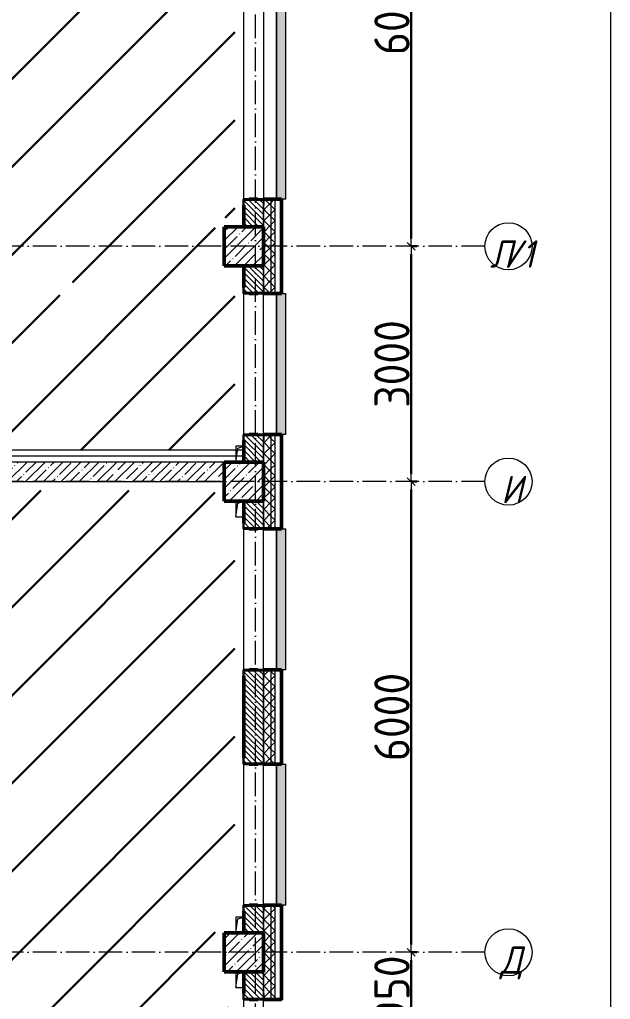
# Model space of a CAD drawing. Header units: millimetres. Extents: x -17017 to 628417, y -109036 to 199237.
# Drawn here: x 141404 to 148933, y 73445 to 85935 of the extents above; entities that cross this region are included whole.
import ezdxf

# ---------------------------------------------------------------- set-up
doc = ezdxf.new("R2010")
doc.units = ezdxf.units.MM
doc.linetypes.add('50_200_ШТРИХ_1Т_ш5_п1_п1_', pattern=[700, 500, -100, 0, -100])
for name, color, linetype, lineweight in [('3.1) ЖБ окна 1.2 м', 102, 'Continuous', 30), ('A-____-____-DIMS', 7, 'Continuous', 9), ('A-DETL-____-OTLN-4', 7, 'Continuous', 18), ('A-GENM-____-MCUT', 7, 'Continuous', 25), ('A-GENM-____-OTLN', 7, 'Continuous', 9), ('A-GENM-____-OTLN-1', 7, 'Continuous', 25), ('A-GLAZ-____-OTLN', 7, 'Continuous', 9), ('A-WALL-____-MCUT-1', 7, 'Continuous', 9), ('A-WALL-____-MCUT-2', 7, 'Continuous', 50), ('A-WALL-____-MCUT-3', 7, 'Continuous', 9), ('A-WALL-____-OTLN', 7, 'Continuous', 9), ('A-WALL-____-PATT-1', 7, 'Continuous', 9), ('A-WALL-FNSH-MCUT-1', 7, 'Continuous', 9), ('S-COLS-____-MCUT', 7, 'Continuous', 50), ('S-COLS-____-OTLN', 7, 'Continuous', 9), ('S-GRID-____-IDEN', 7, 'Continuous', 9), ('S-GRID-____-OTLN-1', 7, '50_200_ШТРИХ_1Т_ш5_п1_п1_', 9), ('стяжа', 7, 'Continuous', 30)]:
    doc.layers.add(name, color=color, linetype=linetype, lineweight=lineweight)
doc.layers.add('A-GLAZ-____-OTLN-1', color=7, linetype='Continuous', lineweight=9, true_color=0xc0c0c0)
doc.styles.add('ISOCPEUR_I', font='isocpeui.ttf', dxfattribs={"width": 0.9, "height": 2.5})
doc.styles.add('СПДС', font='isocpeur.ttf', dxfattribs={"width": 0.9})
doc.dimstyles.new('Размера А3', dxfattribs={"dimtxt": 200, "dimasz": 100, "dimexe": 70, "dimexo": 100, "dimgap": 20, "dimtad": 1, "dimdec": 0, "dimrnd": 10, "dimzin": 0, "dimdsep": 46, "dimtxsty": 'СПДС', "dimblk": 'ARROWHEAD_6', "dimcen": 1, "dimclrd": 256, "dimclre": 256, "dimclrt": 256, "dimazin": 0, "dimtfac": 1, "dimtdec": 0, "dimtmove": 2, "dimatfit": 3, "dimfxl": 1, "dimtolj": 1, "dimtzin": 0, "dimarcsym": 0})
pattern_1 = [(135, (43259.71, 63713.66), (-35.35534, -35.35534), [])]
pattern_2 = [(45, (43259.71, 63713.66), (-70.71068, 70.71068), []), (135, (43259.71, 63713.66), (-70.71068, -70.71068), [])]

# ---------------------------------------------------------------- blocks, each defined once
blk = doc.blocks.new('BSC_Колонна _Прямоугольная - 500х500-V24-АР1_План отверстий 2 этажа в осях 1-64_А-ГГ')
at = {"layer": 'S-COLS-____-OTLN'}
h = blk.add_hatch(dxfattribs=at)
h.set_pattern_fill('FP_53', color=256, style=0, pattern_type=2)
h.set_pattern_definition([(45, (-101000, -16331.04), (-114.04925, 114.04925), []), (45, (-100885.95, -16331.04), (-114.04925, 114.04925), [201.613, -40.323, 3.353, -36.97])])
h.paths.add_polyline_path([(-250, -250), (250, -250), (250, 250), (-250, 250), (-250, -115)], flags=0)
at = {"layer": 'S-COLS-____-MCUT'}
for p, q in [((250, 250), (-250, 250)), ((-250, 250), (-250, -250)), ((250, -250), (250, 250)), ((-250, -250), (250, -250))]:
    blk.add_line(p, q, dxfattribs=at)
blk = doc.blocks.new('BSC_Колонна _Прямоугольная - 500х500-V32-АР1_План отверстий 2 этажа в осях 1-64_А-ГГ')
at = {"layer": 'S-COLS-____-OTLN'}
h = blk.add_hatch(dxfattribs=at)
h.set_pattern_fill('FP_61', color=256, style=0, pattern_type=2)
h.set_pattern_definition([(45, (-101000, -19331.04), (-114.04925, 114.04925), []), (45, (-100885.95, -19331.04), (-114.04925, 114.04925), [201.613, -40.323, 3.353, -36.97])])
h.paths.add_polyline_path([(-250, -250), (250, -250), (250, 250), (-250, 250)], flags=0)
at = {"layer": 'S-COLS-____-MCUT'}
for p, q in [((250, 250), (-250, 250)), ((-250, 250), (-250, -250)), ((250, -250), (250, 250)), ((-250, -250), (250, -250))]:
    blk.add_line(p, q, dxfattribs=at)
blk = doc.blocks.new('BSC_Колонна _Прямоугольная - 500х500-V75-АР1_План отверстий 2 этажа в осях 1-64_А-ГГ')
at = {"layer": 'S-COLS-____-OTLN'}
h = blk.add_hatch(dxfattribs=at)
h.set_pattern_fill('FP_104', color=256, style=0, pattern_type=2)
h.set_pattern_definition([(45, (-101000, -10331.04), (-114.04925, 114.04925), []), (45, (-100885.95, -10331.04), (-114.04925, 114.04925), [201.613, -40.323, 3.353, -36.97])])
h.paths.add_polyline_path([(-250, -250), (250, -250), (250, 250), (-250, 250), (-250, -135)], flags=0)
at = {"layer": 'S-COLS-____-MCUT'}
for p, q in [((250, 250), (-250, 250)), ((-250, 250), (-250, -250)), ((250, -250), (250, 250)), ((-250, -250), (250, -250))]:
    blk.add_line(p, q, dxfattribs=at)
blk = doc.blocks.new('Фахверк_СКБ_Уголок - 250_2700-27497298-АР1_План отверстий 2 этажа в осях 1-64_А-ГГ')
at = {"layer": 'A-GENM-____-MCUT'}
for p, q in [((200, 181), (125, 181)), ((125, 181), (125, 106)), ((131, 106), (131, 175)), ((131, 175), (200, 175)), ((200, 175), (200, 181)), ((125, 106), (131, 106)), ((131, -6), (125, -6)), ((125, -6), (125, -81)), ((125, -81), (200, -81)), ((131, -75), (131, -6)), ((200, -75), (131, -75)), ((200, -81), (200, -75))]:
    blk.add_line(p, q, dxfattribs=at)
blk = doc.blocks.new('AR_Отверстие прямоугольное _в плите_ - AR_Отверстие прямоугольное _в плите_-V164-АР1_План отверстий 2 этажа в осях 1-64_А-ГГ')
at = {"layer": 'A-GENM-____-OTLN'}
for p, q in [((-50, 100), (-50, -100)), ((-50, -100), (-25, 75)), ((-25, 75), (50, 100)), ((-50, -100), (50, -100))]:
    blk.add_line(p, q, dxfattribs=at)
blk = doc.blocks.new('AR_Отверстие прямоугольное _в плите_ - AR_Отверстие прямоугольное _в плите_-V167-АР1_План отверстий 2 этажа в осях 1-64_А-ГГ')
at = {"layer": 'A-GENM-____-OTLN'}
for p, q in [((50, 100), (-50, 100)), ((-50, 100), (-50, -100)), ((-50, -100), (-25, 75)), ((-25, 75), (50, 100))]:
    blk.add_line(p, q, dxfattribs=at)
blk = doc.blocks.new('Отлив_СКБ - Отлив витража_120_НВФ-31885688-АР1_План отверстий 2 этажа в осях 1-64_А-ГГ')
at = {"layer": 'A-GLAZ-____-OTLN-1'}
for points in [[(4113, -2), (4800, -2), (4800, 0), (0, 0), (0, -2), (2345, -2)], [(4113, -120), (4800, -120), (4800, -2), (0, -2), (0, -120), (2345, -120)]]:
    blk.add_hatch(color=256, dxfattribs=at).paths.add_polyline_path(points, flags=0)
at = {"layer": 'A-GLAZ-____-OTLN'}
for p, q in [((0, 0), (4800, 0)), ((4800, -2), (0, -2)), ((0, -120), (0, -83)), ((0, -120), (4800, -120)), ((4800, -83), (4800, -120))]:
    blk.add_line(p, q, dxfattribs=at)
blk = doc.blocks.new('Отлив_СКБ - Отлив витража_120_НВФ-V194-АР1_План отверстий 2 этажа в осях 1-64_А-ГГ')
at = {"layer": 'A-GLAZ-____-OTLN-1'}
for points in [[(1800, -2), (1800, 0), (0, 0), (0, -2), (1544, -2)], [(1544, -120), (1800, -120), (1800, -2), (0, -2), (0, -120)]]:
    blk.add_hatch(color=256, dxfattribs=at).paths.add_polyline_path(points, flags=0)
at = {"layer": 'A-GLAZ-____-OTLN'}
for p, q in [((0, 0), (1800, 0)), ((1800, -2), (0, -2)), ((0, -120), (0, -83)), ((0, -120), (1800, -120)), ((1800, -83), (1800, -120))]:
    blk.add_line(p, q, dxfattribs=at)
blk = doc.blocks.new('Ось сетки - Круг_Ø6_00__ISO-2_5_0_9K_-25732049-АР1_План отверстий 2 этажа в осях 1-64_А-ГГ')
at = {"layer": 'S-GRID-____-IDEN'}
blk.add_circle((0, 0), 3, dxfattribs=at)
blk = doc.blocks.new('ARROWHEAD_6')
at = {"color": 0, "linetype": 'Continuous'}
for p, q in [((0, 0), (-1, 0)), ((-0.5, -0.5), (0.5, 0.5))]:
    blk.add_line(p, q, dxfattribs=at)
blk = doc.blocks.new('*D2696')
at = {"layer": 'A-____-____-DIMS', "lineweight": -2, "transparency": 16777216}
for p, q in [((87537, 469347), (87613, 469347)), ((87543, 468497), (87543, 469247)), ((87537, 468397), (87613, 468397))]:
    blk.add_line(p, q, dxfattribs=at)
at = {"layer": 'Defpoints', "color": 0, "transparency": 16777216}
for p in [(87437, 469347), (87543, 469347), (87437, 468397)]:
    blk.add_point(p, dxfattribs=at)
at = {"layer": 'A-____-____-DIMS', "lineweight": -2, "transparency": 16777216, "xscale": 100, "yscale": 100, "zscale": 100}
for p, rotation in [((87543, 469347), 90), ((87543, 468397), 270)]:
    blk.add_blockref('ARROWHEAD_6', p, dxfattribs=dict(at, rotation=rotation))
at = {"layer": 'A-____-____-DIMS', "transparency": 16777216, "insert": (87298, 468872), "char_height": 450, "attachment_point": 5, "rotation": 90, "style": 'СПДС'}
blk.add_mtext('\\A1;950', dxfattribs=at)
blk = doc.blocks.new('*D2697')
at = {"layer": 'A-____-____-DIMS', "lineweight": -2, "transparency": 16777216}
for p, q in [((87537, 475347), (87613, 475347)), ((87543, 469447), (87543, 475247)), ((87537, 469347), (87613, 469347))]:
    blk.add_line(p, q, dxfattribs=at)
at = {"layer": 'Defpoints', "color": 0, "transparency": 16777216}
for p in [(87437, 475347), (87543, 475347), (87437, 469347)]:
    blk.add_point(p, dxfattribs=at)
at = {"layer": 'A-____-____-DIMS', "lineweight": -2, "transparency": 16777216, "xscale": 100, "yscale": 100, "zscale": 100}
for p, rotation in [((87543, 475347), 90), ((87543, 469347), 270)]:
    blk.add_blockref('ARROWHEAD_6', p, dxfattribs=dict(at, rotation=rotation))
at = {"layer": 'A-____-____-DIMS', "transparency": 16777216, "insert": (87298, 472347), "char_height": 450, "attachment_point": 5, "rotation": 90, "style": 'СПДС'}
blk.add_mtext('\\A1;6000', dxfattribs=at)
blk = doc.blocks.new('*D2698')
at = {"layer": 'A-____-____-DIMS', "lineweight": -2, "transparency": 16777216}
for p, q in [((87537, 478347), (87613, 478347)), ((87543, 475447), (87543, 478247)), ((87537, 475347), (87613, 475347))]:
    blk.add_line(p, q, dxfattribs=at)
at = {"layer": 'Defpoints', "color": 0, "transparency": 16777216}
for p in [(87437, 478347), (87543, 478347), (87437, 475347)]:
    blk.add_point(p, dxfattribs=at)
at = {"layer": 'A-____-____-DIMS', "lineweight": -2, "transparency": 16777216, "xscale": 100, "yscale": 100, "zscale": 100}
for p, rotation in [((87543, 478347), 90), ((87543, 475347), 270)]:
    blk.add_blockref('ARROWHEAD_6', p, dxfattribs=dict(at, rotation=rotation))
at = {"layer": 'A-____-____-DIMS', "transparency": 16777216, "insert": (87298, 476847), "char_height": 450, "attachment_point": 5, "rotation": 90, "style": 'СПДС'}
blk.add_mtext('\\A1;3000', dxfattribs=at)
blk = doc.blocks.new('*D2699')
at = {"layer": 'A-____-____-DIMS', "lineweight": -2, "transparency": 16777216}
for p, q in [((87537, 484347), (87613, 484347)), ((87543, 478447), (87543, 484247)), ((87537, 478347), (87613, 478347))]:
    blk.add_line(p, q, dxfattribs=at)
at = {"layer": 'Defpoints', "color": 0, "transparency": 16777216}
for p in [(87437, 484347), (87543, 484347), (87437, 478347)]:
    blk.add_point(p, dxfattribs=at)
at = {"layer": 'A-____-____-DIMS', "lineweight": -2, "transparency": 16777216, "xscale": 100, "yscale": 100, "zscale": 100}
for p, rotation in [((87543, 484347), 90), ((87543, 478347), 270)]:
    blk.add_blockref('ARROWHEAD_6', p, dxfattribs=dict(at, rotation=rotation))
at = {"layer": 'A-____-____-DIMS', "transparency": 16777216, "insert": (87298, 481347), "char_height": 450, "attachment_point": 5, "rotation": 90, "style": 'СПДС'}
blk.add_mtext('\\A1;6000', dxfattribs=at)
blk = doc.blocks.new('2этаж')
at = {"layer": 'S-GRID-____-OTLN-1', "color": 251, "ltscale": 0.6, "true_color": 0x636466}
for p, q in [((85558.3, 454533.3), (85558.3, 508896.9)), ((88482.7, 478347), (77429.6, 478347)), ((88482.7, 475347), (51735.1, 475347)), ((88482.7, 469347), (77429.6, 469347))]:
    blk.add_line(p, q, dxfattribs=at)
at = {"layer": 'S-GRID-____-IDEN', "char_height": 350, "attachment_point": 1, "style": 'ISOCPEUR_I'}
for s, insert, width in [('\\fISOCPEUR|b0|i1|c204|p34|;\\W.9;Л', (88547.3, 478423.1), 223.671), ('/1', (88731.8, 478423.1), 346.329), ('\\fISOCPEUR|b0|i1|c204|p34|;\\W.9;И', (88689.9, 475423.1), 223.671), ('\\fISOCPEUR|b0|i1|c204|p34|;\\W.9;Д', (88678.2, 469423.1), 252.532)]:
    blk.add_mtext(s, dxfattribs=dict(at, insert=insert, width=width))
at = {"layer": 'A-____-____-DIMS'}
for base, p1, p2, picture, middle in [((87542.6, 484347), (87436.5, 478347), (87436.5, 484347), '*D2699', (87297.6, 481347)), ((87542.6, 478347), (87436.5, 475347), (87436.5, 478347), '*D2698', (87297.6, 476847)), ((87542.6, 475347), (87436.5, 469347), (87436.5, 475347), '*D2697', (87297.6, 472347)), ((87542.6, 469347), (87436.5, 468397), (87436.5, 469347), '*D2696', (87297.6, 468872))]:
    dim = blk.add_linear_dim(base=base, p1=p1, p2=p2, angle=90, dimstyle='Размера А3', override={"dimtxt": 450}, dxfattribs=at)
    dim.commit()
    dim.dimension.update_dxf_attribs({"geometry": picture, "text_midpoint": middle})

msp = doc.modelspace()

# ---------------------------------------------------------------- hatches: boundary and pattern name
at = {"layer": 'A-WALL-____-PATT-1'}
h = msp.add_hatch(dxfattribs=at)
h.set_pattern_fill('FP_1', color=256, style=0, pattern_type=2)
h.set_pattern_definition(pattern_2)
h.paths.add_polyline_path([(144610, 61695), (144610, 62645), (144516, 62645), (144516, 62570), (144510, 62570), (144510, 61695)], flags=0)
h.paths.add_polyline_path([(144516, 64445), (144610, 64445), (144610, 65645), (144516, 65645), (144516, 65570), (144510, 65570), (144510, 64520), (144516, 64520), (144516, 64450)], flags=0)
h.paths.add_polyline_path([(144516, 67445), (144610, 67445), (144610, 68645), (144516, 68645), (144516, 68570), (144510, 68570), (144510, 67520), (144516, 67520), (144516, 67451)], flags=0)
h.paths.add_polyline_path([(144610, 70445), (144610, 71645), (144516, 71645), (144516, 71570), (144510, 71570), (144510, 70520), (144516, 70520), (144516, 70445)], flags=0)
h.paths.add_polyline_path([(144610, 73445), (144610, 74645), (144516, 74645), (144516, 74570), (144510, 74570), (144510, 73520), (144516, 73520), (144516, 73445)], flags=0)
h.paths.add_polyline_path([(144610, 76445), (144610, 77645), (144516, 77645), (144516, 77570), (144510, 77570), (144510, 76520), (144516, 76520), (144516, 76445)], flags=0)
h.paths.add_polyline_path([(144516, 79445), (144610, 79445), (144610, 80645), (144516, 80645), (144516, 80570), (144510, 80570), (144510, 79520), (144516, 79520), (144516, 79451)], flags=0)
h.paths.add_polyline_path([(144516, 82445), (144610, 82445), (144610, 83645), (144516, 83645), (144516, 83570), (144510, 83570), (144510, 82520), (144516, 82520), (144516, 82451)], flags=0)
h.paths.add_polyline_path([(144610, 88445), (144610, 89645), (144516, 89645), (144516, 89570), (144510, 89570), (144510, 88520), (144516, 88520), (144516, 88445)], flags=0)
h.paths.add_polyline_path([(144516, 91445), (144610, 91445), (144610, 92645), (144516, 92645), (144516, 92570), (144510, 92570), (144510, 91520), (144516, 91520), (144516, 91451)], flags=0)
h.paths.add_polyline_path([(144516, 94445), (144610, 94445), (144610, 95645), (144516, 95645), (144516, 95570), (144510, 95570), (144510, 94520), (144516, 94520), (144516, 94451)], flags=0)
h.paths.add_polyline_path([(144610, 97445), (144610, 98645), (144516, 98645), (144516, 98570), (144510, 98570), (144510, 97520), (144516, 97520), (144516, 97445)], flags=0)
h.paths.add_polyline_path([(144516, 100445), (144610, 100445), (144610, 101645), (144516, 101645), (144516, 101570), (144510, 101570), (144510, 100520), (144516, 100520), (144516, 100451)], flags=0)
h.paths.add_polyline_path([(144610, 103445), (144610, 104645), (144516, 104645), (144516, 104570), (144510, 104570), (144510, 103520), (144516, 103520), (144516, 103445)], flags=0)
h.paths.add_polyline_path([(144516, 109445), (144610, 109445), (144610, 110510), (144510, 110510), (144510, 109520), (144516, 109520), (144516, 109451)], flags=0)
h = msp.add_hatch(dxfattribs=at)
h.set_pattern_fill('FP_1', color=256, style=0, pattern_type=2)
h.set_pattern_definition(pattern_2)
h.paths.add_polyline_path([(144610, 61645), (144660, 61645), (144660, 62645), (144610, 62645), (144610, 61695)], flags=0)
h.paths.add_polyline_path([(144610, 64445), (144660, 64445), (144660, 65645), (144610, 65645), (144610, 64450)], flags=0)
h.paths.add_polyline_path([(144660, 67445), (144660, 68645), (144610, 68645), (144610, 67445)], flags=0)
h.paths.add_polyline_path([(144610, 70445), (144660, 70445), (144660, 71645), (144610, 71645), (144610, 70470)], flags=0)
h.paths.add_polyline_path([(144610, 73445), (144660, 73445), (144660, 74645), (144610, 74645), (144610, 73910)], flags=0)
h.paths.add_polyline_path([(144660, 76445), (144660, 77645), (144610, 77645), (144610, 76445)], flags=0)
h.paths.add_polyline_path([(144610, 79445), (144660, 79445), (144660, 80645), (144610, 80645), (144610, 79929)], flags=0)
h.paths.add_polyline_path([(144610, 82445), (144660, 82445), (144660, 83645), (144610, 83645), (144610, 83369)], flags=0)
h.paths.add_polyline_path([(144660, 88445), (144660, 89645), (144610, 89645), (144610, 88445)], flags=0)
h.paths.add_polyline_path([(144660, 91445), (144660, 92645), (144610, 92645), (144610, 91445)], flags=0)
h.paths.add_polyline_path([(144660, 94445), (144660, 95645), (144610, 95645), (144610, 94445)], flags=0)
h.paths.add_polyline_path([(144660, 97445), (144660, 98645), (144610, 98645), (144610, 97445)], flags=0)
h.paths.add_polyline_path([(144610, 100445), (144660, 100445), (144660, 101645), (144610, 101645), (144610, 100569)], flags=0)
h.paths.add_polyline_path([(144660, 103445), (144660, 104645), (144610, 104645), (144610, 103445)], flags=0)
h.paths.add_polyline_path([(144610, 109445), (144660, 109445), (144660, 110510), (144610, 110510), (144610, 110029)], flags=0)
h = msp.add_hatch(dxfattribs=at)
h.set_pattern_fill('FP_3', color=256, style=0, pattern_type=2)
h.set_pattern_definition([(45, (43259.71, 63713.66), (-85.53659, 85.53659), []), (45, (43316.74, 63713.66), (-85.53659, 85.53659), [])])
h.paths.add_polyline_path([(144740, 61545), (144760, 61545), (144760, 62645), (144740, 62645), (144740, 61565)], flags=0)
h.paths.add_polyline_path([(144760, 64445), (144760, 65645), (144740, 65645), (144740, 64445)], flags=0)
h.paths.add_polyline_path([(144760, 67445), (144760, 68645), (144740, 68645), (144740, 67445)], flags=0)
h.paths.add_polyline_path([(144760, 70445), (144760, 71645), (144740, 71645), (144740, 70445)], flags=0)
h.paths.add_polyline_path([(144740, 73445), (144760, 73445), (144760, 74645), (144740, 74645), (144740, 73910)], flags=0)
h.paths.add_polyline_path([(144740, 76445), (144760, 76445), (144760, 77645), (144740, 77645), (144740, 76489)], flags=0)
h.paths.add_polyline_path([(144740, 79445), (144760, 79445), (144760, 80645), (144740, 80645), (144740, 79929)], flags=0)
h.paths.add_polyline_path([(144740, 82445), (144760, 82445), (144760, 83645), (144740, 83645), (144740, 83369)], flags=0)
h.paths.add_polyline_path([(144760, 88445), (144760, 89645), (144740, 89645), (144740, 88445)], flags=0)
h.paths.add_polyline_path([(144740, 91445), (144760, 91445), (144760, 92645), (144740, 92645), (144740, 91969)], flags=0)
h.paths.add_polyline_path([(144740, 94445), (144760, 94445), (144760, 95645), (144740, 95645), (144740, 95409)], flags=0)
h.paths.add_polyline_path([(144740, 97445), (144760, 97445), (144760, 98645), (144740, 98645), (144740, 97989)], flags=0)
h.paths.add_polyline_path([(144760, 100445), (144760, 101645), (144740, 101645), (144740, 100445)], flags=0)
h.paths.add_polyline_path([(144740, 103445), (144760, 103445), (144760, 104645), (144740, 104645), (144740, 104009)], flags=0)
h.paths.add_polyline_path([(144760, 109445), (144760, 110510), (144740, 110510), (144740, 109445)], flags=0)
h = msp.add_hatch(dxfattribs=at)
h.set_pattern_fill('FP_6', color=256, style=0, pattern_type=2)
h.set_pattern_definition(pattern_1)
h.paths.add_polyline_path([(144260, 83295), (144510, 83295), (144510, 83639), (144441, 83639), (144441, 83645), (144329, 83645), (144329, 83639), (144260, 83639), (144260, 83369)], flags=0)
h.paths.add_polyline_path([(144441, 88445), (144441, 88451), (144510, 88451), (144510, 88795), (144260, 88795), (144260, 88451), (144329, 88451), (144329, 88445)], flags=0)
h = msp.add_hatch(dxfattribs=at)
h.set_pattern_fill('FP_6', color=256, style=0, pattern_type=2)
h.set_pattern_definition(pattern_1)
h.paths.add_polyline_path([(144510, 80295), (144510, 80639), (144441, 80639), (144441, 80645), (144329, 80645), (144329, 80639), (144260, 80639), (144260, 80295), (144441, 80295)], flags=0)
h.paths.add_polyline_path([(144441, 82445), (144441, 82451), (144510, 82451), (144510, 82795), (144260, 82795), (144260, 82451), (144329, 82451), (144329, 82445)], flags=0)
h = msp.add_hatch(dxfattribs=at)
h.set_pattern_fill('FP_25', color=256, style=0, pattern_type=2)
h.set_pattern_definition([(45, (43259.71, 63713.66), (-114.04925, 114.04925), []), (45, (43373.76, 63713.66), (-114.04925, 114.04925), [201.612, -40.322, 3.353, -36.97])])
h.paths.add_polyline_path([(144010, 80045), (144010, 80295), (137010, 80295), (137010, 80045), (143991, 80045)], flags=0)
h = msp.add_hatch(dxfattribs=at)
h.set_pattern_fill('FP_6', color=256, style=0, pattern_type=2)
h.set_pattern_definition(pattern_1)
h.paths.add_polyline_path([(144510, 74295), (144510, 74639), (144441, 74639), (144441, 74645), (144329, 74645), (144329, 74639), (144260, 74639), (144260, 74295)], flags=0)
h.paths.add_polyline_path([(144441, 76445), (144441, 76451), (144510, 76451), (144510, 77639), (144441, 77639), (144441, 77645), (144329, 77645), (144329, 77639), (144260, 77639), (144260, 76451), (144329, 76451), (144329, 76445)], flags=0)
h.paths.add_polyline_path([(144441, 79445), (144441, 79451), (144510, 79451), (144510, 79795), (144260, 79795), (144260, 79451), (144329, 79451), (144329, 79445)], flags=0)
h = msp.add_hatch(dxfattribs=at)
h.set_pattern_fill('FP_6', color=256, style=0, pattern_type=2)
h.set_pattern_definition(pattern_1)
h.paths.add_polyline_path([(144260, 71295), (144510, 71295), (144510, 71639), (144441, 71639), (144441, 71645), (144329, 71645), (144329, 71639), (144260, 71639), (144260, 71330)], flags=0)
h.paths.add_polyline_path([(144441, 73445), (144441, 73451), (144510, 73451), (144510, 73795), (144260, 73795), (144260, 73451), (144329, 73451), (144329, 73445)], flags=0)
at = {"layer": 'стяжа'}
h = msp.add_hatch(dxfattribs=at)
h.set_pattern_fill('ANSI31', color=5, scale=250)
h.paths.add_polyline_path([(144148, 64345), (143898, 64345), (143898, 65745), (144148, 65745), (144148, 70353), (143910, 70353), (143910, 70933), (137522, 70933), (137522, 67483), (137222, 67483), (137222, 64683), (136822, 64683), (136822, 62407), (137122, 62407), (137122, 62195), (143898, 62195), (143898, 62407), (144148, 62407)])
edge = h.paths.add_edge_path(flags=16)
edge.add_arc((142259, 66444), 240, 0, 360)
h.paths.add_polyline_path([(143898, 74745), (144148, 74745), (144148, 79340), (143890, 79340), (143890, 79933), (137322, 79933), (137322, 78583), (136822, 78583), (136822, 75807), (137222, 75807), (137222, 73683), (136822, 73683), (136822, 71445), (144148, 71445), (144148, 73345), (143898, 73345)])
edge = h.paths.add_edge_path(flags=16)
edge.add_arc((140123, 75543), 240, 0, 360)
edge = h.paths.add_edge_path()
edge.add_arc((140123, 92549), 240, 0, 360)
h.paths.add_polyline_path([(144148, 100683), (143898, 100683), (143898, 101407), (144148, 101407), (144148, 103978), (143815, 103978), (143815, 104278), (144148, 104278), (144148, 106033), (143898, 106033), (143898, 106757), (144148, 106757), (144148, 109545), (143898, 109545), (143898, 110183), (137122, 110183), (137122, 109883), (136822, 109883), (136822, 107907), (137272, 107907), (137272, 106033), (136822, 106033), (136822, 103007), (137272, 103007), (137272, 100683), (136822, 100683), (136822, 98407), (143908, 98407), (143908, 98745), (144148, 98745)])
edge = h.paths.add_edge_path(flags=16)
edge.add_arc((139926, 103448), 240, 0, 360)
h.paths.add_polyline_path([(136398, 105683), (135848, 105683), (135848, 107307), (136398, 107307), (136398, 110433), (136460, 110739), (136460, 107001), (132210, 106501), (132210, 109339), (132322, 109533), (132322, 107307), (132622, 107307), (132622, 90007), (133222, 90007), (133222, 88795), (136398, 88795)])
edge = h.paths.add_edge_path(flags=16)
edge.add_arc((135396, 104177), 240, 0, 360)
h.paths.add_polyline_path([(136398, 88795), (133222, 88795), (133222, 86233), (132622, 83251), (132622, 69907), (133122, 69907), (133122, 62157), (136062, 62157), (136062, 62407), (136398, 88495)])
edge = h.paths.add_edge_path(flags=16)
edge.add_arc((134876, 76435), 240, 0, 360)
h.paths.add_polyline_path([(144148, 88327), (143898, 88327), (143898, 88683), (137272, 88683), (137272, 87983), (136822, 87983), (136822, 86015), (137422, 86015), (137422, 84583), (137222, 84583), (137222, 82685), (136822, 82685), (136822, 80445), (143898, 80445), (143898, 80739), (144148, 80739), (144148, 82683), (143898, 82683), (143898, 83407), (144148, 83407)])
edge = h.paths.add_edge_path(flags=16)
edge.add_arc((142333, 82335), 240, 0, 360)
h.paths.add_polyline_path([(141916, 82102), (142579, 82102), (142579, 82582), (141916, 82582)], flags=16)

# ---------------------------------------------------------------- linework, layer by layer
at = {"color": 1, "lineweight": 0}
msp.add_lwpolyline([(35697, 156516), (148933, 156516), (148933, 57688), (35697, 57688)], close=True, dxfattribs=at)
at = {"layer": 'A-DETL-____-OTLN-4'}
for p, q in [((144260, 80445), (136710, 80445)), ((144260, 80370), (136710, 80370))]:
    msp.add_line(p, q, dxfattribs=at)
at = {"layer": 'A-WALL-____-MCUT-1'}
for p, q in [((144010, 80295), (137010, 80295)), ((137010, 80045), (144010, 80045))]:
    msp.add_line(p, q, dxfattribs=at)
at = {"layer": 'A-WALL-____-MCUT-2'}
for p, q in [((144260, 83570), (144260, 83295)), ((144441, 83645), (144329, 83645)), ((144740, 83645), (144516, 83645)), ((144740, 82445), (144740, 83645)), ((144260, 82795), (144260, 82520)), ((144329, 82445), (144441, 82445)), ((144516, 82445), (144740, 82445)), ((144260, 80570), (144260, 80295)), ((144441, 80645), (144329, 80645)), ((144740, 80645), (144516, 80645)), ((144740, 79445), (144740, 80645)), ((144260, 79795), (144260, 79520)), ((144329, 79445), (144441, 79445)), ((144516, 79445), (144740, 79445)), ((144260, 77570), (144260, 76520)), ((144441, 77645), (144329, 77645)), ((144740, 77645), (144516, 77645)), ((144740, 76445), (144740, 77645)), ((144329, 76445), (144441, 76445)), ((144516, 76445), (144740, 76445)), ((144260, 74570), (144260, 74295)), ((144441, 74645), (144329, 74645)), ((144740, 74645), (144516, 74645)), ((144740, 73445), (144740, 74645)), ((144260, 73795), (144260, 73520)), ((144329, 73445), (144441, 73445)), ((144516, 73445), (144740, 73445))]:
    msp.add_line(p, q, dxfattribs=at)
at = {"layer": 'A-WALL-____-MCUT-3'}
for p, q in [((144510, 83295), (144510, 83570)), ((144510, 83570), (144510, 83295)), ((144610, 82445), (144610, 83645)), ((144660, 82445), (144660, 83645)), ((144510, 82520), (144510, 82795)), ((144510, 82795), (144510, 82520)), ((144510, 80295), (144510, 80570)), ((144510, 80570), (144510, 80295)), ((144610, 79445), (144610, 80645)), ((144660, 79445), (144660, 80645)), ((144510, 79520), (144510, 79795)), ((144510, 79795), (144510, 79520)), ((144510, 76520), (144510, 77570)), ((144510, 77570), (144510, 76520)), ((144610, 76445), (144610, 77645)), ((144660, 76445), (144660, 77645)), ((144510, 74295), (144510, 74570)), ((144510, 74570), (144510, 74295)), ((144610, 73445), (144610, 74645)), ((144660, 73445), (144660, 74645)), ((144510, 73520), (144510, 73795)), ((144510, 73795), (144510, 73520))]:
    msp.add_line(p, q, dxfattribs=at)
at = {"layer": 'A-WALL-____-OTLN'}
for p, q in [((144260, 83645), (144260, 88445)), ((144510, 88445), (144510, 83645)), ((144260, 80645), (144260, 82445)), ((144510, 80645), (144510, 82445)), ((144260, 77645), (144260, 79445)), ((144510, 77645), (144510, 79445)), ((144260, 74645), (144260, 76445)), ((144510, 74645), (144510, 76445)), ((144260, 71645), (144260, 73445)), ((144510, 71645), (144510, 73445))]:
    msp.add_line(p, q, dxfattribs=at)
at = {"layer": 'A-WALL-FNSH-MCUT-1'}
for p, q in [((144760, 83645), (144740, 83645)), ((144740, 83645), (144740, 82445)), ((144760, 82445), (144760, 83645)), ((144740, 82445), (144760, 82445)), ((144760, 80645), (144740, 80645)), ((144740, 80645), (144740, 79445)), ((144760, 79445), (144760, 80645)), ((144740, 79445), (144760, 79445)), ((144760, 77645), (144740, 77645)), ((144740, 77645), (144740, 76445)), ((144760, 76445), (144760, 77645)), ((144740, 76445), (144760, 76445)), ((144760, 74645), (144740, 74645)), ((144740, 74645), (144740, 73445)), ((144760, 73445), (144760, 74645)), ((144740, 73445), (144760, 73445))]:
    msp.add_line(p, q, dxfattribs=at)

# ---------------------------------------------------------------- block references
at = {"layer": '3.1) ЖБ окна 1.2 м'}
msp.add_blockref('2этаж', (58851, -395302), dxfattribs=at)
at = {"layer": 'A-GENM-____-OTLN'}
for name, p in [('AR_Отверстие прямоугольное _в плите_ - AR_Отверстие прямоугольное _в плите_-V167-АР1_План отверстий 2 этажа в осях 1-64_А-ГГ', (144210, 80395)), ('AR_Отверстие прямоугольное _в плите_ - AR_Отверстие прямоугольное _в плите_-V164-АР1_План отверстий 2 этажа в осях 1-64_А-ГГ', (144210, 79695)), ('AR_Отверстие прямоугольное _в плите_ - AR_Отверстие прямоугольное _в плите_-V167-АР1_План отверстий 2 этажа в осях 1-64_А-ГГ', (144210, 74395)), ('AR_Отверстие прямоугольное _в плите_ - AR_Отверстие прямоугольное _в плите_-V164-АР1_План отверстий 2 этажа в осях 1-64_А-ГГ', (144210, 73695))]:
    msp.add_blockref(name, p, dxfattribs=at)
at = {"layer": 'A-GENM-____-OTLN-1'}
for p, rotation in [((144335, 83770), 269.9999999999999), ((144435, 82320), 89.9999999999999), ((144335, 80770), 269.9999999999999), ((144435, 79320), 89.99999999999967), ((144335, 77770), 269.9999999999996), ((144435, 76320), 89.99999999999967), ((144335, 74770), 269.9999999999996), ((144435, 73320), 89.9999999999999)]:
    msp.add_blockref('Фахверк_СКБ_Уголок - 250_2700-27497298-АР1_План отверстий 2 этажа в осях 1-64_А-ГГ', p, dxfattribs=dict(at, rotation=rotation))
at = {"layer": 'A-GLAZ-____-OTLN', "rotation": 90}
for name, p in [('Отлив_СКБ - Отлив витража_120_НВФ-31885688-АР1_План отверстий 2 этажа в осях 1-64_А-ГГ', (144677, 83645)), ('Отлив_СКБ - Отлив витража_120_НВФ-V194-АР1_План отверстий 2 этажа в осях 1-64_А-ГГ', (144677, 80645)), ('Отлив_СКБ - Отлив витража_120_НВФ-V194-АР1_План отверстий 2 этажа в осях 1-64_А-ГГ', (144677, 77645)), ('Отлив_СКБ - Отлив витража_120_НВФ-V194-АР1_План отверстий 2 этажа в осях 1-64_А-ГГ', (144677, 74645))]:
    msp.add_blockref(name, p, dxfattribs=at)
at = {"layer": 'S-COLS-____-OTLN'}
for name, p in [('BSC_Колонна _Прямоугольная - 500х500-V32-АР1_План отверстий 2 этажа в осях 1-64_А-ГГ', (144260, 83045)), ('BSC_Колонна _Прямоугольная - 500х500-V24-АР1_План отверстий 2 этажа в осях 1-64_А-ГГ', (144260, 80045)), ('BSC_Колонна _Прямоугольная - 500х500-V75-АР1_План отверстий 2 этажа в осях 1-64_А-ГГ', (144260, 74045))]:
    msp.add_blockref(name, p, dxfattribs=at)
at = {"layer": 'S-GRID-____-IDEN', "xscale": 99.99999999999993, "yscale": 99.99999999999993, "zscale": 99.99999999999993, "rotation": 89.99999999999982}
for p in [(147634, 83045), (147634, 80045), (147634, 74045)]:
    msp.add_blockref('Ось сетки - Круг_Ø6_00__ISO-2_5_0_9K_-25732049-АР1_План отверстий 2 этажа в осях 1-64_А-ГГ', p, dxfattribs=at)

doc.saveas('drawing.dxf')
